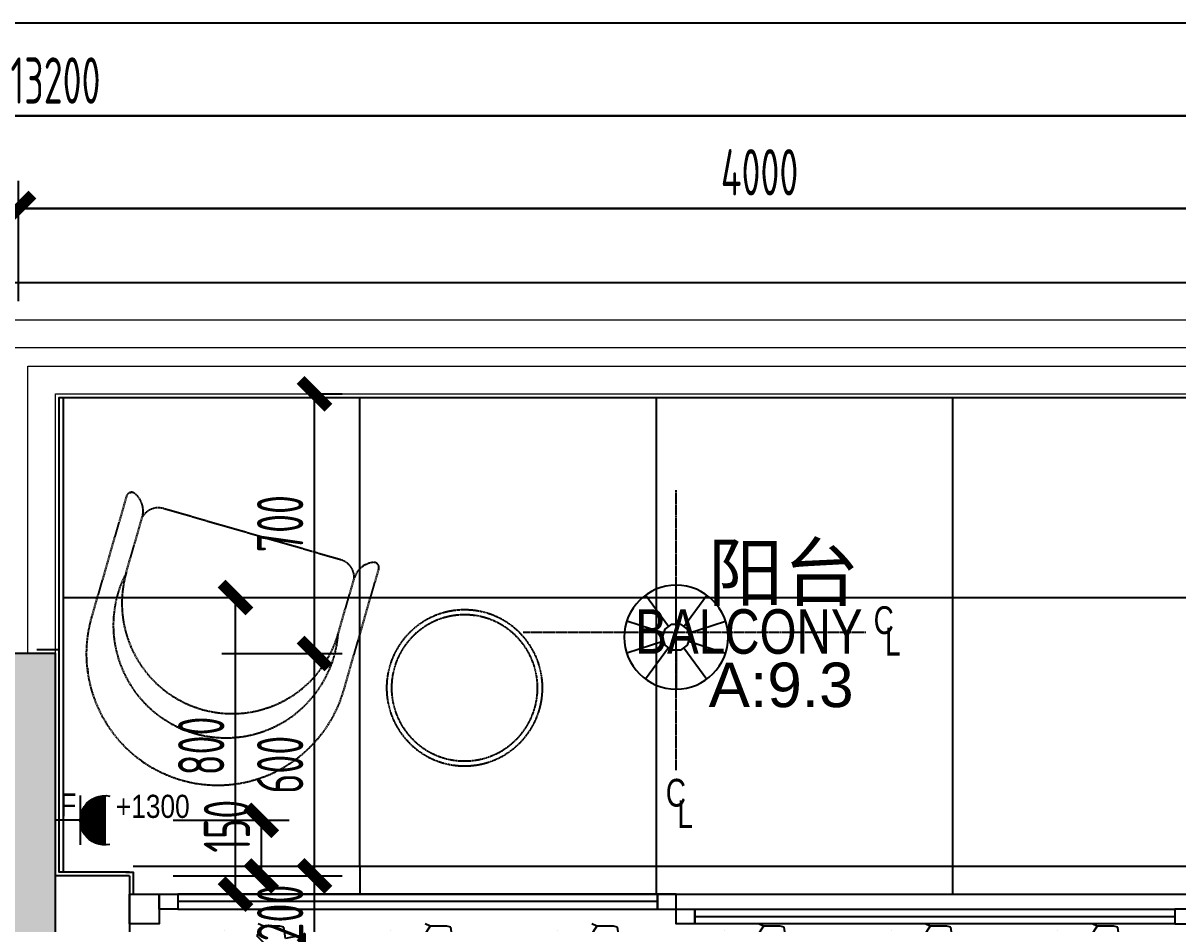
# Model space of a CAD drawing. Header units: millimetres. Extents: x 24675 to 175386, y -87697 to -40478.
# Drawn here: x 129066 to 132182, y -46165 to -43736 of the extents above; entities that cross this region are included whole.
import ezdxf
from ezdxf.enums import TextEntityAlignment as Align

# ---------------------------------------------------------------- set-up
doc = ezdxf.new("R2010")
doc.units = ezdxf.units.MM
doc.header["$LTSCALE"] = 10
doc.header["$MEASUREMENT"] = 0
doc.linetypes.add('CENTER', pattern=[50.8, 31.75, -6.35, 6.35, -6.35])
doc.linetypes.add('DASH', pattern=[0.35, 0.25, -0.1])
for name, color, linetype in [('AD-建筑尺寸', 44, 'Continuous'), ('AR-新墙填充', 250, 'Continuous'), ('DOOR', 60, 'Continuous'), ('EM-ELEC', 2, 'Continuous'), ('FC-地面造型', 136, 'Continuous'), ('FF-FINISH【完成面】', 20, 'Continuous'), ('FF-FUAN', 51, 'Continuous'), ('FF-FURN', 51, 'Continuous'), ('FF-活动家具', 51, 'Continuous'), ('FF1-平面中英文字', 50, 'Continuous'), ('FF2-活动家具', 51, 'Continuous'), ('P-ANNO-DIMS', 250, 'Continuous'), ('P-平面看线', 8, 'Continuous'), ('RC-FIN', 30, 'Continuous'), ('RC-LTG', 2, 'Continuous'), ('RC-天花灯具', 2, 'Continuous'), ('W-文字', 50, 'Continuous'), ('WALL', 160, 'Continuous'), ('wipess', 5, 'Continuous')]:
    doc.layers.add(name, color=color, linetype=linetype)
doc.layers.add('L-栏杆扶手', color=73, linetype='Continuous', lineweight=13)
doc.layers.add('S-下方看线', color=175, linetype='Continuous', lineweight=9)
doc.styles.add('Arch', font='hbsmall.shx', dxfattribs={"width": 0.75, "bigfont": 'hztxt.shx'})
doc.styles.add('Arial', font='arial.ttf')
doc.styles.add('CCD-HB', font='hbsmall.shx')
doc.styles.add('CCD_DIM', font='archs.shx', dxfattribs={"width": 0.7})
doc.styles.add('st', font='')
doc.styles.add('數字', font='')
doc.styles.get('st').set_extended_font_data('SimSun')
doc.styles.get('數字').set_extended_font_data('Century Gothic')
doc.dimstyles.new('1-50', dxfattribs={"dimscale": 50, "dimtxt": 2.5, "dimasz": 1.5, "dimexe": 1.5, "dimexo": 1.5, "dimgap": 0.6, "dimtad": 1, "dimdec": 0, "dimrnd": 5, "dimzin": 0, "dimdsep": 46, "dimtxsty": 'CCD_DIM', "dimblk": 'ARCHTICK', "dimcen": 0.125, "dimclrd": 44, "dimclre": 44, "dimclrt": 50, "dimadec": 0, "dimazin": 0, "dimtfac": 1, "dimtdec": 0, "dimtix": 1, "dimtmove": 2, "dimatfit": 3, "dimldrblk": 'DOT', "dimfxl": 5, "dimfxlon": 1, "dimtvp": 1, "dimtolj": 1, "dimtzin": 0, "dimarcsym": 0})

# ---------------------------------------------------------------- blocks, each defined once
blk = doc.blocks.new('BVCNVBNVBMN')
at = {"layer": 'P-ANNO-DIMS'}
blk.add_hatch(color=8, dxfattribs=at).paths.add_polyline_path([(204223.8, -53887.7), (204423.8, -53887.7), (204423.8, -57087.7), (204623.8, -57087.7), (204623.8, -53087.7), (204223.8, -53087.7)])
at = {"color": 6}
blk.add_lwpolyline([(204223.8, -53887.7), (204423.8, -53887.7), (204423.8, -57087.7), (204623.8, -57087.7), (204623.8, -53087.7), (204223.8, -53087.7)], close=True, dxfattribs=at)
blk = doc.blocks.new('A$C66E3334A')
at = {"color": 250, "linetype": 'DASH'}
blk.add_wipeout([(744.7, 3.4), (750, 179.9), (750, 374.9), (715.2, 532.6), (691.3, 583), (606, 670.3), (490, 731.8), (312.3, 744.6), (189.7, 700.9), (85.5, 613.2), (15.4, 481.4), (0, 319.4), (0, 194.9), (0, 14.9), (8, 1.6), (23.5, 2.6), (41.3, 15), (64.5, 48.1), (60, 59.9), (79.1, 30.7), (86.2, 18.3), (105.1, 20.2), (637.9, 19.9), (670.9, 30.7), (679.2, 38.6), (690, 59.9), (694.5, 36.5), (711, 12.8), (732.5, 0.1)], dxfattribs=at).dxf.layer = 'FF-FUAN'
at = {"layer": 'FF-活动家具', "linetype": 'DASH'}
for p, q in [((60, 224.9), (60, 59.9)), ((690, 224.9), (690, 59.9))]:
    blk.add_line(p, q, dxfattribs=at)
blk.add_lwpolyline([(637.9, 19.9, 0.350781), (690, 59.9, 0.319161), (732.5, 0.1, 0.464293), (750, 14.9), (750, 374.9, 1), (0, 374.9), (0, 14.9, 0.604781), (23.5, 2.6, 0.291077), (60, 59.9, 0.350781), (112.1, 19.9)], format="xyb", close=True, dxfattribs=at)
for centre, radius, start, end in [((375, 289.9), 321.6, 348.3383, 191.6617), ((375, 224.9), 315, 0, 180)]:
    blk.add_arc(centre, radius, start, end, dxfattribs=at)
blk = doc.blocks.new('sdasdad')
at = {"color": 30, "linetype": 'DASH'}
blk.add_wipeout([(180782.8, -1750422.7), (180627.9, -1750338.1), (180454, -1750249.8), (180297.6, -1750209.5), (180241.8, -1750208), (180125.4, -1750244.5), (180018, -1750320.1), (179926.2, -1750472.8), (179909.7, -1750601.9), (179940.7, -1750734.5), (180026.6, -1750856.6), (180164, -1750943.7), (180275, -1751000.1), (180435.5, -1751081.5), (180451, -1751080.4), (180457.2, -1751066.2), (180454.2, -1751044.7), (180435.2, -1751009), (180422.6, -1751007.7), (180457.2, -1751003.9), (180471.5, -1751003.1), (180478.4, -1750985.4), (180719.8, -1750510.5), (180725.1, -1750476.1), (180721.8, -1750465.2), (180707.7, -1750445.9), (180730.6, -1750452.5), (180759.3, -1750448.5), (180780.3, -1750435.1)], dxfattribs=at).dxf.layer = 'FF-FUAN'
at = {"layer": 'FF-FURN', "color": 51, "linetype": 'DASH', "rotation": 63.08687945290079}
blk.add_blockref('A$C66E3334A', (180448.8, -1751088.3), dxfattribs=at)
blk = doc.blocks.new('fwfww')
at = {"color": 250}
blk.add_wipeout([(398, -43.9), (400, 16.9), (391.3, 84.8), (380.3, 125.4), (351, 192.6), (318.6, 242.5), (287.6, 278.6), (257.3, 306.8), (218.9, 335.3), (171.6, 361.8), (131.4, 378.2), (91.8, 389.7), (54.7, 396.6), (34.5, 398.9), (12.8, 400.2), (-26.1, 399.5), (-67.7, 394.6), (-93.2, 389.4), (-134.4, 377.2), (-165.3, 364.7), (-195, 349.7), (-227, 329.8), (-261, 303.6), (-288.1, 278), (-305.8, 258.4), (-325.6, 233.1), (-348.9, 196.4), (-361.8, 171.6), (-380.1, 125.8), (-394, 71.3), (-399.4, 28.2), (-400.3, -6.6), (-398.1, -42.5), (-392.9, -77.1), (-384.2, -112.6), (-374, -143), (-364.5, -165.8), (-328.8, -228.5), (-294, -271.8), (-274.3, -291.7), (-252, -311.2), (-233.1, -325.6), (-202.9, -345.2), (-185.8, -354.7), (-158.9, -367.5), (-139.3, -375.4), (-88.6, -390.5), (-15.5, -400.1), (19.9, -399.9), (50.8, -397.2), (93.5, -389.3), (122.8, -381.1), (157.1, -368.3), (183, -356.1), (229.7, -328), (243.7, -317.7), (288.1, -278), (301.3, -263.7), (332.4, -223.2), (355.7, -183.8), (363.7, -167.5), (379.1, -128.8), (389.2, -94), (396.4, -56.8), (396.4, -56.8), (399.1, -32.1)], dxfattribs=at).dxf.layer = 'wipess'
at = {"color": 0, "linetype": 'DASH'}
blk.add_circle((0, 0), 400.4, dxfattribs=at)
at = {"color": 59, "linetype": 'DASH'}
blk.add_circle((0, 0), 375.1, dxfattribs=at)
blk = doc.blocks.new('_ArchTick')
at = {"color": 0, "linetype": 'ByBlock', "const_width": 0.4}
blk.add_lwpolyline([(-0.5, -0.5), (0.5, 0.5)], dxfattribs=at)
blk = doc.blocks.new('*D163')
at = {"layer": 'Defpoints', "color": 0, "ltscale": 500, "transparency": 16777216}
for p in [(129396, -45885.6), (129396, -46035.6), (129708.4, -46035.6)]:
    blk.add_point(p, dxfattribs=at)
at = {"layer": 'EM-ELEC', "color": 44, "lineweight": -2, "ltscale": 500, "transparency": 16777216}
for p, q in [((129471, -45885.6), (129783.4, -45885.6)), ((129708.4, -45885.6), (129708.4, -46035.6)), ((129471, -46035.6), (129783.4, -46035.6))]:
    blk.add_line(p, q, dxfattribs=at)
at = {"layer": 'EM-ELEC', "color": 44, "lineweight": -2, "ltscale": 500, "transparency": 16777216, "xscale": 75, "yscale": 75, "zscale": 75}
for p, rotation in [((129708.4, -45885.6), 90), ((129708.4, -46035.6), 270)]:
    blk.add_blockref('_ArchTick', p, dxfattribs=dict(at, rotation=rotation))
at = {"layer": 'EM-ELEC', "color": 50, "ltscale": 500, "transparency": 16777216, "insert": (129615.9, -45901.5), "char_height": 125, "attachment_point": 5, "rotation": 90, "style": 'CCD_DIM'}
blk.add_mtext('\\A1;150', dxfattribs=at)
blk = doc.blocks.new('_Dot')
at = {"color": 0, "linetype": 'ByBlock', "lineweight": -2}
blk.add_line((-0.5, 0), (-1, 0), dxfattribs=at)
at = {"color": 0, "linetype": 'ByBlock', "const_width": 0.5}
blk.add_lwpolyline([(-0.25, 0, 1), (0.25, 0, 1)], format="xyb", close=True, dxfattribs=at)
blk = doc.blocks.new('FL11DJGVE11电力平面图$0$E-BS201')
for p, q in [((1.5, 3), (-1.5, 3)), ((1.5, 1.5), (-1.5, 1.5)), ((0, 1.5), (0, 0))]:
    blk.add_line(p, q)
at = {"const_width": 1.5}
blk.add_lwpolyline([(-0.75, 3, 1), (0.75, 3, 1)], format="xyb", dxfattribs=at)
blk.add_arc((0, 3), 1.5, 168.46304, 11.53696)
blk = doc.blocks.new('A$C2E627BDE')
for p, q in [((-11.9, 36.5), (-47.5, 146.1)), ((11.9, 36.5), (47.5, 146.1)), ((-31.1, 22.6), (-124.3, 90.3)), ((31.1, 22.6), (124.3, 90.3)), ((-38.4, 0), (-153.6, 0)), ((38.4, 0), (153.6, 0)), ((-31.1, -22.6), (-124.3, -90.3)), ((31.1, -22.6), (124.3, -90.3)), ((-11.9, -36.5), (-47.5, -146.1)), ((11.9, -36.5), (47.5, -146.1))]:
    blk.add_line(p, q)
blk.add_lwpolyline([(0, 40.4), (-23.7, 32.7), (-38.4, 12.5), (-38.4, -12.5), (-23.7, -32.7), (0, -40.4), (23.7, -32.7), (38.4, -12.5), (38.4, 12.5), (23.7, 32.7)], close=True)
blk.add_circle((0, 0), 153.6)
blk = doc.blocks.new('*U75')
at = {"layer": 'RC-天花灯具', "linetype": 'CENTER', "ltscale": 0.2, "xscale": 0.912434917213376, "yscale": 0.912434917213376, "zscale": 0.85540773480663}
blk.add_blockref('A$C2E627BDE', (-295.7, 3485), dxfattribs=at)
blk = doc.blocks.new('20151023.1954451')
at = {"color": 50, "ltscale": 20, "style": 'Arch', "width": 0.75}
for s, p in [('C', (-3.2, 1.6)), ('L', (38.2, -75.7))]:
    blk.add_text(s, height=100, dxfattribs=at).set_placement(p)
blk = doc.blocks.new('*D346')
at = {"layer": 'AR-新墙填充', "color": 44, "linetype": 'ByBlock', "lineweight": -2, "transparency": 16777216}
for p, q in [((129852, -46035.6), (129852, -45960.6)), ((129602, -46035.6), (129927, -46035.6)), ((129852, -46235.6), (129852, -46035.6)), ((129602, -46235.6), (129927, -46235.6)), ((129852, -46235.6), (129852, -46310.6))]:
    blk.add_line(p, q, dxfattribs=at)
at = {"layer": 'Defpoints', "color": 0, "linetype": 'ByBlock', "transparency": 16777216}
for p in [(129353.2, -46035.6), (129852, -46035.6), (129353.2, -46235.6)]:
    blk.add_point(p, dxfattribs=at)
at = {"layer": 'AR-新墙填充', "color": 44, "linetype": 'ByBlock', "lineweight": -2, "transparency": 16777216, "xscale": 75, "yscale": 75, "zscale": 75}
for p, rotation in [((129852, -46035.6), 270), ((129852, -46235.6), 90)]:
    blk.add_blockref('_ArchTick', p, dxfattribs=dict(at, rotation=rotation))
at = {"layer": 'AR-新墙填充', "color": 50, "linetype": 'ByBlock', "transparency": 16777216, "insert": (129759.5, -46135.6), "char_height": 125, "attachment_point": 5, "rotation": 90, "style": 'CCD_DIM'}
blk.add_mtext('\\A1;200', dxfattribs=at)
blk = doc.blocks.new('*D347')
at = {"layer": 'AR-新墙填充', "color": 44, "linetype": 'ByBlock', "lineweight": -2, "transparency": 16777216}
for p, q in [((129602, -45435.6), (129927, -45435.6)), ((129852, -46035.6), (129852, -45435.6)), ((129602, -46035.6), (129927, -46035.6))]:
    blk.add_line(p, q, dxfattribs=at)
at = {"layer": 'Defpoints', "color": 0, "linetype": 'ByBlock', "transparency": 16777216}
for p in [(129153.2, -45435.6), (129852, -45435.6), (129353.2, -46035.6)]:
    blk.add_point(p, dxfattribs=at)
at = {"layer": 'AR-新墙填充', "color": 44, "linetype": 'ByBlock', "lineweight": -2, "transparency": 16777216, "xscale": 75, "yscale": 75, "zscale": 75}
for p, rotation in [((129852, -45435.6), 90), ((129852, -46035.6), 270)]:
    blk.add_blockref('_ArchTick', p, dxfattribs=dict(at, rotation=rotation))
at = {"layer": 'AR-新墙填充', "color": 50, "linetype": 'ByBlock', "transparency": 16777216, "insert": (129759.5, -45735.6), "char_height": 125, "attachment_point": 5, "rotation": 90, "style": 'CCD_DIM'}
blk.add_mtext('\\A1;600', dxfattribs=at)
blk = doc.blocks.new('*D348')
at = {"layer": 'AR-新墙填充', "color": 44, "linetype": 'ByBlock', "lineweight": -2, "transparency": 16777216}
for p, q in [((129852, -44735.6), (129927, -44735.6)), ((129852, -45435.6), (129852, -44735.6)), ((129602, -45435.6), (129927, -45435.6))]:
    blk.add_line(p, q, dxfattribs=at)
at = {"layer": 'Defpoints', "color": 0, "linetype": 'ByBlock', "transparency": 16777216}
for p in [(129852, -44735.6), (129852, -44735.6), (129153.2, -45435.6)]:
    blk.add_point(p, dxfattribs=at)
at = {"layer": 'AR-新墙填充', "color": 44, "linetype": 'ByBlock', "lineweight": -2, "transparency": 16777216, "xscale": 75, "yscale": 75, "zscale": 75}
for p, rotation in [((129852, -44735.6), 90), ((129852, -45435.6), 270)]:
    blk.add_blockref('_ArchTick', p, dxfattribs=dict(at, rotation=rotation))
at = {"layer": 'AR-新墙填充', "color": 50, "linetype": 'ByBlock', "transparency": 16777216, "insert": (129759.5, -45085.6), "char_height": 125, "attachment_point": 5, "rotation": 90, "style": 'CCD_DIM'}
blk.add_mtext('\\A1;700', dxfattribs=at)
blk = doc.blocks.new('*D495')
at = {"layer": 'AD-建筑尺寸', "color": 44, "linetype": 'ByBlock', "lineweight": -2, "transparency": 16777216}
for p, q in [((127353.2, -44235.6), (127353.2, -44160.6)), ((129053.2, -44485.6), (129053.2, -44160.6)), ((127353.2, -44235.6), (129053.2, -44235.6))]:
    blk.add_line(p, q, dxfattribs=at)
at = {"layer": 'Defpoints', "color": 0, "linetype": 'ByBlock', "transparency": 16777216}
for p in [(127353.2, -44235.6), (129053.2, -44235.6), (129053.2, -87330.1)]:
    blk.add_point(p, dxfattribs=at)
at = {"layer": 'AD-建筑尺寸', "color": 44, "linetype": 'ByBlock', "lineweight": -2, "transparency": 16777216, "xscale": 75, "yscale": 75, "zscale": 75, "rotation": 180}
blk.add_blockref('_ArchTick', (127353.2, -44235.6), dxfattribs=at)
at = {"layer": 'AD-建筑尺寸', "color": 44, "linetype": 'ByBlock', "lineweight": -2, "transparency": 16777216, "xscale": 75, "yscale": 75, "zscale": 75}
blk.add_blockref('_ArchTick', (129053.2, -44235.6), dxfattribs=at)
at = {"layer": 'AD-建筑尺寸', "color": 50, "linetype": 'ByBlock', "transparency": 16777216, "insert": (128203.2, -44140.5), "char_height": 125, "attachment_point": 5, "style": 'CCD_DIM'}
blk.add_mtext('\\A1;1700', dxfattribs=at)
blk = doc.blocks.new('*D496')
at = {"layer": 'AD-建筑尺寸', "color": 44, "linetype": 'ByBlock', "lineweight": -2, "transparency": 16777216}
for p, q in [((129053.2, -44235.6), (129053.2, -44160.6)), ((133053.2, -44235.6), (133053.2, -44160.6)), ((129053.2, -44235.6), (133053.2, -44235.6))]:
    blk.add_line(p, q, dxfattribs=at)
at = {"layer": 'Defpoints', "color": 0, "linetype": 'ByBlock', "transparency": 16777216}
for p in [(129053.2, -44235.6), (133053.2, -44235.6), (133053.2, -44235.6)]:
    blk.add_point(p, dxfattribs=at)
at = {"layer": 'AD-建筑尺寸', "color": 44, "linetype": 'ByBlock', "lineweight": -2, "transparency": 16777216, "xscale": 75, "yscale": 75, "zscale": 75, "rotation": 180}
blk.add_blockref('_ArchTick', (129053.2, -44235.6), dxfattribs=at)
at = {"layer": 'AD-建筑尺寸', "color": 44, "linetype": 'ByBlock', "lineweight": -2, "transparency": 16777216, "xscale": 75, "yscale": 75, "zscale": 75}
blk.add_blockref('_ArchTick', (133053.2, -44235.6), dxfattribs=at)
at = {"layer": 'AD-建筑尺寸', "color": 50, "linetype": 'ByBlock', "transparency": 16777216, "insert": (131053.2, -44137.9), "char_height": 125, "attachment_point": 5, "style": 'CCD_DIM'}
blk.add_mtext('\\A1;4000', dxfattribs=at)
blk = doc.blocks.new('*D497')
at = {"layer": 'AD-建筑尺寸', "color": 44, "linetype": 'ByBlock', "lineweight": -2, "transparency": 16777216}
for p, q in [((122553.2, -44235.6), (122553.2, -43910.6)), ((135753.2, -44235.6), (135753.2, -43910.6)), ((122553.2, -43985.6), (135753.2, -43985.6))]:
    blk.add_line(p, q, dxfattribs=at)
at = {"layer": 'Defpoints', "color": 0, "linetype": 'ByBlock', "transparency": 16777216}
for p in [(135753.2, -43985.6), (122553.2, -44485.6), (135753.2, -44485.6)]:
    blk.add_point(p, dxfattribs=at)
at = {"layer": 'AD-建筑尺寸', "color": 44, "linetype": 'ByBlock', "lineweight": -2, "transparency": 16777216, "xscale": 75, "yscale": 75, "zscale": 75, "rotation": 180}
blk.add_blockref('_ArchTick', (122553.2, -43985.6), dxfattribs=at)
at = {"layer": 'AD-建筑尺寸', "color": 44, "linetype": 'ByBlock', "lineweight": -2, "transparency": 16777216, "xscale": 75, "yscale": 75, "zscale": 75}
blk.add_blockref('_ArchTick', (135753.2, -43985.6), dxfattribs=at)
at = {"layer": 'AD-建筑尺寸', "color": 50, "linetype": 'ByBlock', "transparency": 16777216, "insert": (129153.2, -43890.5), "char_height": 125, "attachment_point": 5, "style": 'CCD_DIM'}
blk.add_mtext('\\A1;13200', dxfattribs=at)
blk = doc.blocks.new('*D513')
at = {"layer": 'Defpoints', "color": 0, "linetype": 'ByBlock', "transparency": 16777216}
for p in [(129493, -45285), (129639, -45285), (129493, -46085)]:
    blk.add_point(p, dxfattribs=at)
at = {"layer": 'FC-地面造型', "color": 44, "linetype": 'ByBlock', "lineweight": -2, "transparency": 16777216}
for p, q in [((129568, -45285), (129714, -45285)), ((129639, -46085), (129639, -45285)), ((129568, -46085), (129714, -46085))]:
    blk.add_line(p, q, dxfattribs=at)
at = {"layer": 'FC-地面造型', "color": 44, "linetype": 'ByBlock', "lineweight": -2, "transparency": 16777216, "xscale": 75, "yscale": 75, "zscale": 75}
for p, rotation in [((129639, -45285), 90), ((129639, -46085), 270)]:
    blk.add_blockref('_ArchTick', p, dxfattribs=dict(at, rotation=rotation))
at = {"layer": 'FC-地面造型', "color": 50, "linetype": 'ByBlock', "transparency": 16777216, "insert": (129546.5, -45685), "char_height": 125, "attachment_point": 5, "rotation": 90, "style": 'CCD_DIM'}
blk.add_mtext('\\A1;800', dxfattribs=at)

msp = doc.modelspace()

# ---------------------------------------------------------------- hatches: boundary and pattern name
at = {"layer": 'FC-地面造型', "linetype": 'ByBlock'}
h = msp.add_hatch(dxfattribs=at)
h.set_pattern_fill('大理石', color=250, scale=100, angle=90, double=1)
h.set_pattern_definition([(131.98721, (812.04, -53021.93), (-450.00001, 599.99999), [9.6097, -2008.4338]), (158.19859, (827.04, -53164.786), (-900, 300), [34.6189, -2388.7052]), (150.945396, (844.185, -53171.93), (-450.000013, 299.99998), [14.708, -3073.9809]), (180, (831.33, -53164.8), (4e-14, 300), [4.2857, -445.7143]), (161.56505, (820.61, -53024.79), (-450, 6e-07), [9.0351, -939.6482]), (261.469234, (820.614, -53024.786), (-3e-06, -299.999999), [14.4455, -3019.1166]), (169.215702, (848.47, -53044.786), (-1800.000001, 300.000001), [30.5394, -3176.0943]), (152.132996, (711.328, -53270.5), (-2250.0000088, 1199.9999854), [70.2946, -14691.5649]), (90, (645.35, -53266.2), (-450, 3e-14), [0, -300]), (154.983106, (563.47, -53071.93), (-1349.999999, 600.0000015), [47.2941, -4918.5894]), (171.43911, (741.328, -52956.214), (-4049.99997446, 599.999999), [67.177, -14040.0018]), (172.874984, (700.614, -53121.929), (-2250.0000023, 299.999982), [34.5525, -7221.4794]), (166.75948, (794.9, -53151.929), (-1349.999999, 300.000003), [74.8468, -7784.0652]), (90, (794.7, -53198.7), (-450, 3e-14), [0, -300]), (90, (799.5, -53193.88), (-450, 3e-14), [0, -300]), (90, (775.4, -53160.13), (-450, 3e-14), [0, -300]), (90, (722.42, -53169.77), (-450, 3e-14), [0, -300]), (149.036243, (722.042, -53134.786), (-450.000013, 299.999976), [24.9898, -5222.8668]), (90, (701.44, -53121.96), (-450, 3e-14), [0, -300]), (90, (717.6, -53160.13), (-450, 3e-14), [0, -300]), (90, (688.7, -53145.67), (-450, 3e-14), [0, -300]), (90, (732.06, -53160.13), (-450, 3e-14), [0, -300]), (140.19443, (762.757, -52986.214), (-450, 300), [11.1575, -2331.9174]), (180, (775.6, -52986.2), (4e-14, 300), [12.8571, -437.1428]), (133.66778, (790.614, -53001.93), (-899.999998, 900.000001), [21.7242, -4540.3476]), (180, (794.9, -53001.93), (4e-14, 300), [4.2857, -445.7143]), (129.80557, (805.614, -53014.786), (-450.000018, 599.999986), [16.73625, -3497.8761]), (90, (775.4, -53058.9), (-450, 3e-14), [0, -300]), (90, (761.8, -52985.56), (-450, 3e-14), [0, -300]), (90, (761.8, -52985.56), (-450, 3e-14), [0, -300]), (119.357754, (754.185, -52979.07), (-450.000003, 899.999998), [26.2251, -2727.4089]), (90, (732.06, -52986.6), (-450, 3e-14), [0, -300]), (236.309932, (563.47, -53071.93), (-449.999992, -600.000004), [30.9047, -3214.0914]), (98.130102, (623.47, -53104.786), (-449.9999973, 2999.999979), [30.3046, -6333.6564]), (137.862405, (632.042, -53171.929), (-1349.9999987, 1200.0000005), [40.4566, -8455.4247]), (104.620874, (649.185, -53237.643), (-450.0000188, 1799.999995), [67.9135, -7063.005]), (90, (621.26, -53213.16), (-450, 3e-14), [0, -300]), (108.43495, (666.33, -53117.643), (-449.999999, 1200), [13.5526, -2832.4972]), (106.699244, (662.04, -53104.79), (-2.5e-05, 299.999994), [7.4574, -1558.5886]), (191.093723, (659.9, -53097.643), (-3149.9999705, -600.0000052), [37.1222, -7758.5496]), (90, (640.53, -53136.03), (-450, 3e-14), [0, -300]), (90, (622.63, -53104.94), (-450, 3e-14), [0, -300]), (90, (674.25, -53145.67), (-450, 3e-14), [0, -300]), (90, (577.9, -53184.23), (-450, 3e-14), [0, -300]), (90, (597.2, -53198.7), (-450, 3e-14), [0, -300]), (134.144903, (569.9, -53121.929), (-900, 900.0000015), [33.8439, -7073.3706]), (144.582945, (602.042, -53144.786), (-449.9999982, 300.0000008), [39.4413, -8243.2212]), (90, (569.6, -53121.53), (-450, 3e-14), [0, -300]), (90, (592.36, -53164.95), (-450, 3e-14), [0, -300]), (90, (569.6, -53121.53), (-450, 3e-14), [0, -300]), (90, (602.74, -53144.74), (-450, 3e-14), [0, -300]), (165.068583, (619.185, -53074.786), (-1350, 300), [11.0887, -2317.5375]), (180, (608.47, -53071.93), (4e-14, 300), [45, -405]), (140.19443, (419.9, -53019.07), (-450, 300), [11.1575, -2331.9174]), (90, (515.3, -53102.3), (-450, 3e-14), [0, -300]), (90, (520.1, -53092.65), (-450, 3e-14), [0, -300]), (90, (510.47, -53131.2), (-450, 3e-14), [0, -300]), (90, (457.5, -53083), (-450, 3e-14), [0, -300]), (143.130102, (484.185, -53051.93), (-450, 300.0000004), [21.4286, -4478.5713]), (180, (520.6, -53051.93), (4e-14, 300), [36.4286, -413.5714]), (90, (519.9, -53051.9), (-450, 3e-14), [0, -300]), (113.19859, (424.185, -53029.07), (-450, 900), [10.8797, -2273.8522]), (156.03751, (430.61, -53031.93), (-900, 300), [7.0349, -1470.2938]), (156.03751, (437.04, -53034.79), (-900, 300), [7.0349, -1470.2938]), (171.869898, (467.042, -53039.072), (-2250.0000002, 300.0000013), [30.3046, -6333.6564]), (180, (411.33, -53011.93), (4e-14, 300), [10.7143, -439.2857]), (90, (396.33, -53044.9), (-450, 3e-14), [0, -300])])
h.paths.add_polyline_path([(128983.6, -46085), (128983.6, -46074.6), (128913.9, -46085)])
h.paths.add_polyline_path([(132140.2, -46165), (129363.2, -46165), (129363.2, -46255.6), (132293.2, -46255.6), (132293.2, -46165), (132223.6, -46165)])

# ---------------------------------------------------------------- linework, layer by layer
at = {"layer": 'DOOR'}
for p, q in [((130252.9, -46105), (129482.9, -46105)), ((130778.2, -46105), (130233.6, -46105)), ((130878.2, -46145), (131422.9, -46145)), ((131403.6, -46145), (132173.6, -46145))]:
    msp.add_line(p, q, dxfattribs=at)
at = {"layer": 'DOOR', "elevation": 0}
for points in [[(129352.9, -46085), (129432.9, -46085), (129432.9, -46165), (129352.9, -46165)], [(129432.9, -46085), (129482.9, -46085), (129482.9, -46125), (129432.9, -46125)], [(130828.2, -46085), (130778.2, -46085), (130778.2, -46125), (130828.2, -46125)], [(130828.2, -46125), (130878.2, -46125), (130878.2, -46165), (130828.2, -46165)], [(132223.6, -46125), (132173.6, -46125), (132173.6, -46165), (132223.6, -46165)]]:
    msp.add_lwpolyline(points, close=True, dxfattribs=at)
at = {"layer": 'DOOR', "color": 8, "elevation": 0}
for points in [[(130778.2, -46085), (129482.9, -46085), (129482.9, -46125), (130778.2, -46125)], [(130878.2, -46125), (132173.6, -46125), (132173.6, -46165), (130878.2, -46165)]]:
    msp.add_lwpolyline(points, close=True, dxfattribs=at)
at = {"layer": 'FC-地面造型', "linetype": 'ByBlock'}
for p, q in [((129974.3, -46010.6), (129974.3, -46085)), ((130774.3, -46010.6), (130774.3, -46085)), ((131574.3, -46010.6), (131574.3, -46085)), ((129363.2, -46085), (132293.2, -46085))]:
    msp.add_line(p, q, dxfattribs=at)
at = {"layer": 'FF-FINISH【完成面】', "linetype": 'ByBlock', "elevation": 0}
msp.add_lwpolyline([(129343.2, -46025.6), (129363.2, -46025.6), (129363.2, -46085)], dxfattribs=at)
at = {"layer": 'RC-FIN', "linetype": 'ByBlock'}
msp.add_line((132293.2, -46010.6), (129363.2, -46010.6), dxfattribs=at)
at = {"layer": 'RC-LTG', "color": 136, "linetype": 'DASH'}
msp.add_line((130828.2, -45750), (130828.2, -44994), dxfattribs=at)
at = {"layer": 'WALL'}
for p, q in [((129153.2, -45435.6), (128428.2, -45435.6)), ((129153.2, -46035.6), (129153.2, -45435.6)), ((129353.2, -46035.6), (129153.2, -46035.6))]:
    msp.add_line(p, q, dxfattribs=at)
at = {"layer": 'WALL', "linetype": 'ByBlock'}
msp.add_line((129352.9, -46035.6, 0), (129352.9, -46235.6, 0), dxfattribs=at)

# ---------------------------------------------------------------- block references
at = {"color": 1}
msp.add_blockref('BVCNVBNVBMN', (-75470.5, 7652.1), dxfattribs=at)
at = {"layer": 'RC-天花灯具', "extrusion": (0, 0, -1), "zscale": -1, "rotation": 90.00000000000001}
msp.add_blockref('*U75', (-127343.2, -45096), dxfattribs=at)
at = {"layer": 'W-文字', "ltscale": 0.5, "xscale": 0.75, "yscale": 0.75, "zscale": 0.75}
for p in [(131363.6, -45384.5), (130802.6, -45850)]:
    msp.add_blockref('20151023.1954451', p, dxfattribs=at)

# ---------------------------------------------------------------- texts
at = {"layer": 'FF1-平面中英文字', "style": 'st'}
msp.add_text('阳台', height=150, dxfattribs=at).set_placement((130913.4, -45291.9))
at = {"layer": 'FF1-平面中英文字', "style": 'CCD-HB', "width": 0.8}
msp.add_text('BALCONY', height=120, dxfattribs=at).set_placement((130717.8, -45436.4))
at = {"layer": 'FF1-平面中英文字', "style": 'Arial'}
msp.add_text('A:9.3', height=120, dxfattribs=at).set_placement((131111.4, -45520.3), align=Align.MIDDLE)

# ---------------------------------------------------------------- dimensions: what is measured, and where the dimension line sits
at = {"layer": 'AD-建筑尺寸', "color": 8, "linetype": 'ByBlock'}
for base, p1, p2, picture, middle in [((135753.2, -43985.6), (122553.2, -44485.6), (135753.2, -44485.6), '*D497', (129153.2, -43890.5)), ((133053.2, -44235.6), (129053.2, -44235.6), (133053.2, -44235.6), '*D496', (131053.2, -44137.9))]:
    dim = msp.add_linear_dim(base=base, p1=p1, p2=p2, dimstyle='1-50', dxfattribs=at)
    dim.commit()
    dim.dimension.update_dxf_attribs({"geometry": picture, "text_midpoint": middle})

# ---------------------------------------------------------------- next in the draw order: block references
at = {"layer": 'FF2-活动家具', "xscale": 0.9449999999999992, "yscale": 0.9449999999999992, "zscale": 0.9449999999999992, "rotation": 100.7998530517572}
msp.add_blockref('sdasdad', (-1463486.4, -522768.5), dxfattribs=at)

# ---------------------------------------------------------------- next in the draw order: linework, layer by layer
at = {"layer": 'FF-FINISH【完成面】', "elevation": 0}
msp.add_lwpolyline([(129353.2, -46025.6), (129163.2, -46025.6), (129163.2, -45425.6), (129103.2, -45425.6)], dxfattribs=at)
at = {"layer": 'RC-LTG', "linetype": 'ByBlock', "elevation": 0}
msp.add_lwpolyline([(129163.2, -45425.6), (129163.2, -44745.6)], dxfattribs=at)

# ---------------------------------------------------------------- next in the draw order: block references
at = {"layer": 'EM-ELEC', "xscale": -44.36249999999999, "yscale": 44.36249999999999, "zscale": 44.36249999999999, "rotation": 270}
msp.add_blockref('FL11DJGVE11电力平面图$0$E-BS201', (129153.2, -45885.6), dxfattribs=at)
at = {"layer": 'FF-活动家具', "xscale": -0.5254325281813642, "yscale": 0.5254325281813641, "zscale": 0.5254325281813641, "rotation": 103.6538003878135}
msp.add_blockref('fwfww', (130257.1, -45528.5), dxfattribs=at)

# ---------------------------------------------------------------- next in the draw order: texts
at = {"layer": 'EM-ELEC', "color": 3, "style": '數字', "width": 0.85}
msp.add_text('F', height=62.4, dxfattribs=at).set_placement((129187.5, -45844.1, -1482.1), align=Align.MIDDLE)
at = {"layer": 'EM-ELEC', "color": 40, "style": '數字', "width": 0.85}
msp.add_text('+1300', height=62.4, dxfattribs=at).set_placement((129415.7, -45847.9, -1475.2), align=Align.MIDDLE)

# ---------------------------------------------------------------- next in the draw order: dimensions: what is measured, and where the dimension line sits
at = {"layer": 'AD-建筑尺寸', "color": 8, "linetype": 'ByBlock'}
dim = msp.add_linear_dim(base=(129053.2, -44235.6), p1=(127353.2, -44235.6), p2=(129053.2, -87330.1), dimstyle='1-50', dxfattribs=at)
dim.commit()
dim.dimension.update_dxf_attribs({"geometry": '*D495', "text_midpoint": (128203.2, -44140.5)})
at = {"layer": 'AR-新墙填充', "color": 8, "linetype": 'ByBlock'}
for base, p1, p2, picture, middle in [((129852, -44735.6), (129153.2, -45435.6), (129852, -44735.6), '*D348', (129759.5, -45085.6)), ((129852, -45435.6), (129353.2, -46035.6), (129153.2, -45435.6), '*D347', (129759.5, -45735.6)), ((129852, -46035.6), (129353.2, -46235.6), (129353.2, -46035.6), '*D346', (129759.5, -46135.6))]:
    dim = msp.add_linear_dim(base=base, p1=p1, p2=p2, angle=90, dimstyle='1-50', dxfattribs=at)
    dim.commit()
    dim.dimension.update_dxf_attribs({"geometry": picture, "text_midpoint": middle})
at = {"layer": 'EM-ELEC', "ltscale": 500}
dim = msp.add_linear_dim(base=(129708.4, -46035.6), p1=(129396, -45885.6), p2=(129396, -46035.6), angle=90, dimstyle='1-50', dxfattribs=at)
dim.commit()
dim.dimension.update_dxf_attribs({"geometry": '*D163', "text_midpoint": (129615.9, -45901.5), "dimtype": 160})
at = {"layer": 'FC-地面造型', "linetype": 'ByBlock'}
dim = msp.add_linear_dim(base=(129639, -45285), p1=(129493, -46085), p2=(129493, -45285), angle=90, dimstyle='1-50', override={"dimfxl": 100}, dxfattribs=at)
dim.commit()
dim.dimension.update_dxf_attribs({"geometry": '*D513', "text_midpoint": (129546.5, -45685)})

# ---------------------------------------------------------------- next in the draw order: hatches: boundary and pattern name
h = msp.add_hatch(dxfattribs=at)
h.set_pattern_fill('_USER', color=256, scale=800, style=0, double=1, pattern_type=0)
h.set_pattern_definition([(0, (129974.25, -46084.95), (0, 800), []), (90, (129974.25, -46084.95), (-800, 5e-14), [])])
edge = h.paths.add_edge_path()
edge.add_line((129174.3, -44745.6), (132943.2, -44745.6))
edge.add_line((132943.2, -44745.6), (132943.2, -45815.6))
edge.add_line((132943.2, -45815.6), (132743.2, -45815.6))
edge.add_line((132743.2, -45815.6), (132743.2, -46025.6))
edge.add_line((132743.2, -46025.6), (132324.2, -46025.6))
edge.add_line((132324.2, -46025.6), (132324.2, -46010.6))
edge.add_line((132324.2, -46010.6), (129354.2, -46010.6))
edge.add_line((129354.2, -46010.6), (129354.2, -46025.6))
edge.add_line((129354.2, -46025.6), (129174.3, -46025.6))
edge.add_line((129174.3, -46025.6), (129174.3, -44745.6))

# ---------------------------------------------------------------- next in the draw order: linework, layer by layer
at = {"layer": 'Defpoints', "color": 250, "linetype": 'ByBlock'}
for points in [[(121453.2, -60435.6), (136653.2, -60435.6), (136653.2, -43735.6), (121453.2, -43735.6)], [(121703.2, -60185.6), (136403.2, -60185.6), (136403.2, -43985.6), (121703.2, -43985.6)], [(121953.2, -59935.6), (136153.2, -59935.6), (136153.2, -44235.6), (121953.2, -44235.6)]]:
    msp.add_lwpolyline(points, close=True, dxfattribs=at)
at = {"layer": 'FF-FINISH【完成面】', "elevation": 0}
msp.add_lwpolyline([(129163.2, -45425.6), (129163.2, -44745.6), (132943.2, -44745.6)], dxfattribs=at)
at = {"layer": 'L-栏杆扶手'}
for points in [[(129028.2, -45435.6), (129028.2, -44610.6), (133078.2, -44610.6), (133078.2, -45435.6)], [(129078.2, -45435.6), (129078.2, -44660.6), (133028.2, -44660.6), (133028.2, -45435.6)]]:
    msp.add_lwpolyline(points, dxfattribs=at)
at = {"layer": 'P-平面看线', "elevation": 0}
msp.add_lwpolyline([(128853.2, -45435.6), (128853.2, -44435.6), (133253.2, -44435.6), (133253.2, -45435.6)], dxfattribs=at)
at = {"layer": 'RC-LTG', "color": 136, "linetype": 'DASH'}
msp.add_line((130415.5, -45378.1), (131340, -45378.1), dxfattribs=at)
at = {"layer": 'S-下方看线'}
for points in [[(128953.2, -45435.6), (128953.2, -44535.6), (133153.2, -44535.6), (133153.2, -45435.6)], [(129153.2, -45435.6), (129153.2, -44735.6), (132953.2, -44735.6), (132953.2, -45435.6)]]:
    msp.add_lwpolyline(points, dxfattribs=at)

doc.saveas('drawing.dxf')
